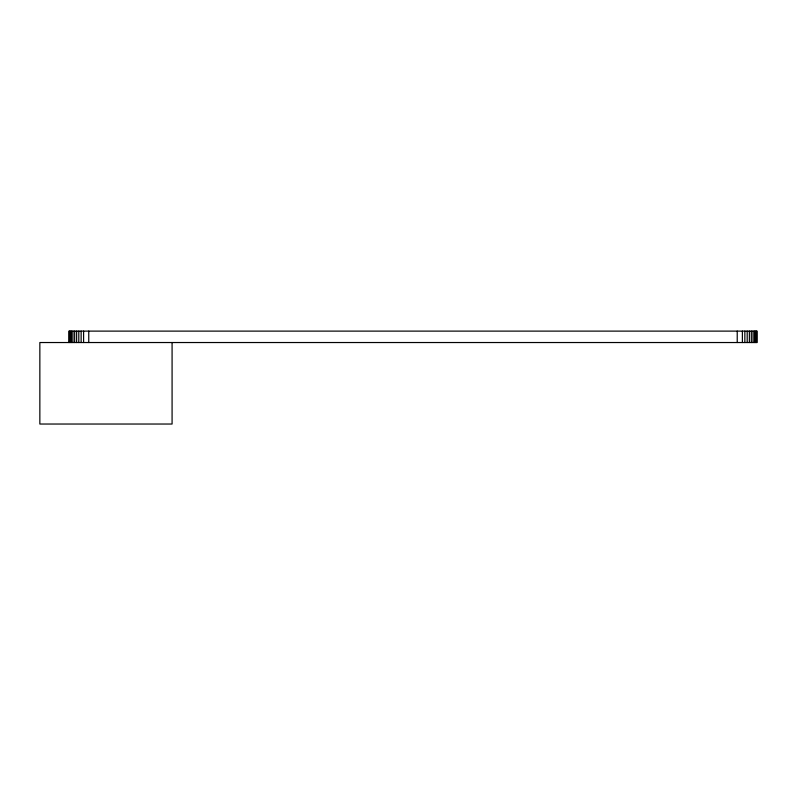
<?xml version="1.0" encoding="UTF-8"?>
<svg xmlns="http://www.w3.org/2000/svg" width="797" height="797" viewBox="0 0 797 797"><rect width="100%" height="100%" fill="white"/><g stroke="black" fill="none" stroke-linecap="round" stroke-linejoin="round"><path stroke-width="1.2" d="M756.473 331.114L756.473 342.531M755.636 331.114L755.636 342.531M754.48 331.114L754.48 342.531M753.035 331.114L753.035 342.531M751.312 331.114L751.312 342.531M749.359 331.114L749.359 342.531M747.188 331.114L747.188 342.531M744.846 331.114L744.846 342.531M742.386 331.114L742.386 342.531M737.225 331.114L737.225 342.531M172.082 342.531L172.082 424.034L39.85 424.034L39.85 342.531L757.15 342.531L757.15 331.114L68.831 331.114L68.831 342.531M88.756 331.114L88.756 342.531M83.595 331.114L83.595 342.531M81.135 331.114L81.135 342.531M78.793 331.114L78.793 342.531M76.632 331.114L76.632 342.531M74.669 331.114L74.669 342.531M72.945 331.114L72.945 342.531M71.501 331.114L71.501 342.531M70.345 331.114L70.345 342.531M69.508 331.114L69.508 342.531"/></g></svg>
